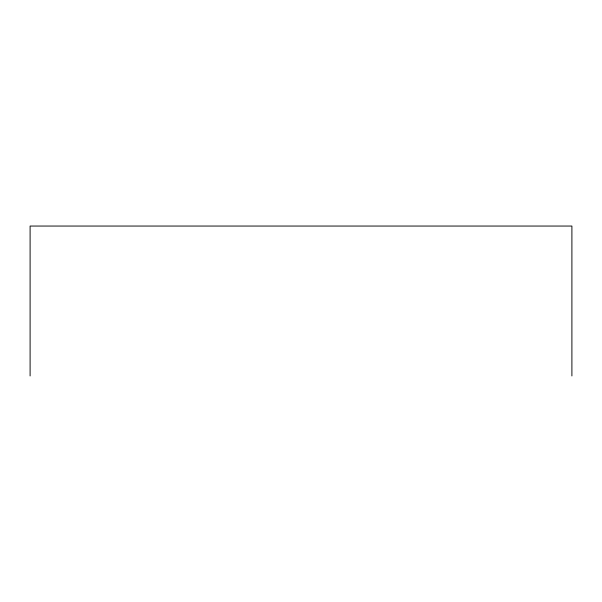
<?xml version="1.0" encoding="UTF-8"?>
<svg xmlns="http://www.w3.org/2000/svg" width="602" height="602" viewBox="0 0 602 602"><rect width="100%" height="100%" fill="white"/><g stroke="black" fill="none" stroke-linecap="round" stroke-linejoin="round"><path stroke-width="0.9" d="M571.9 375.949L571.9 226.051L30.1 226.051L30.1 375.949"/></g></svg>
